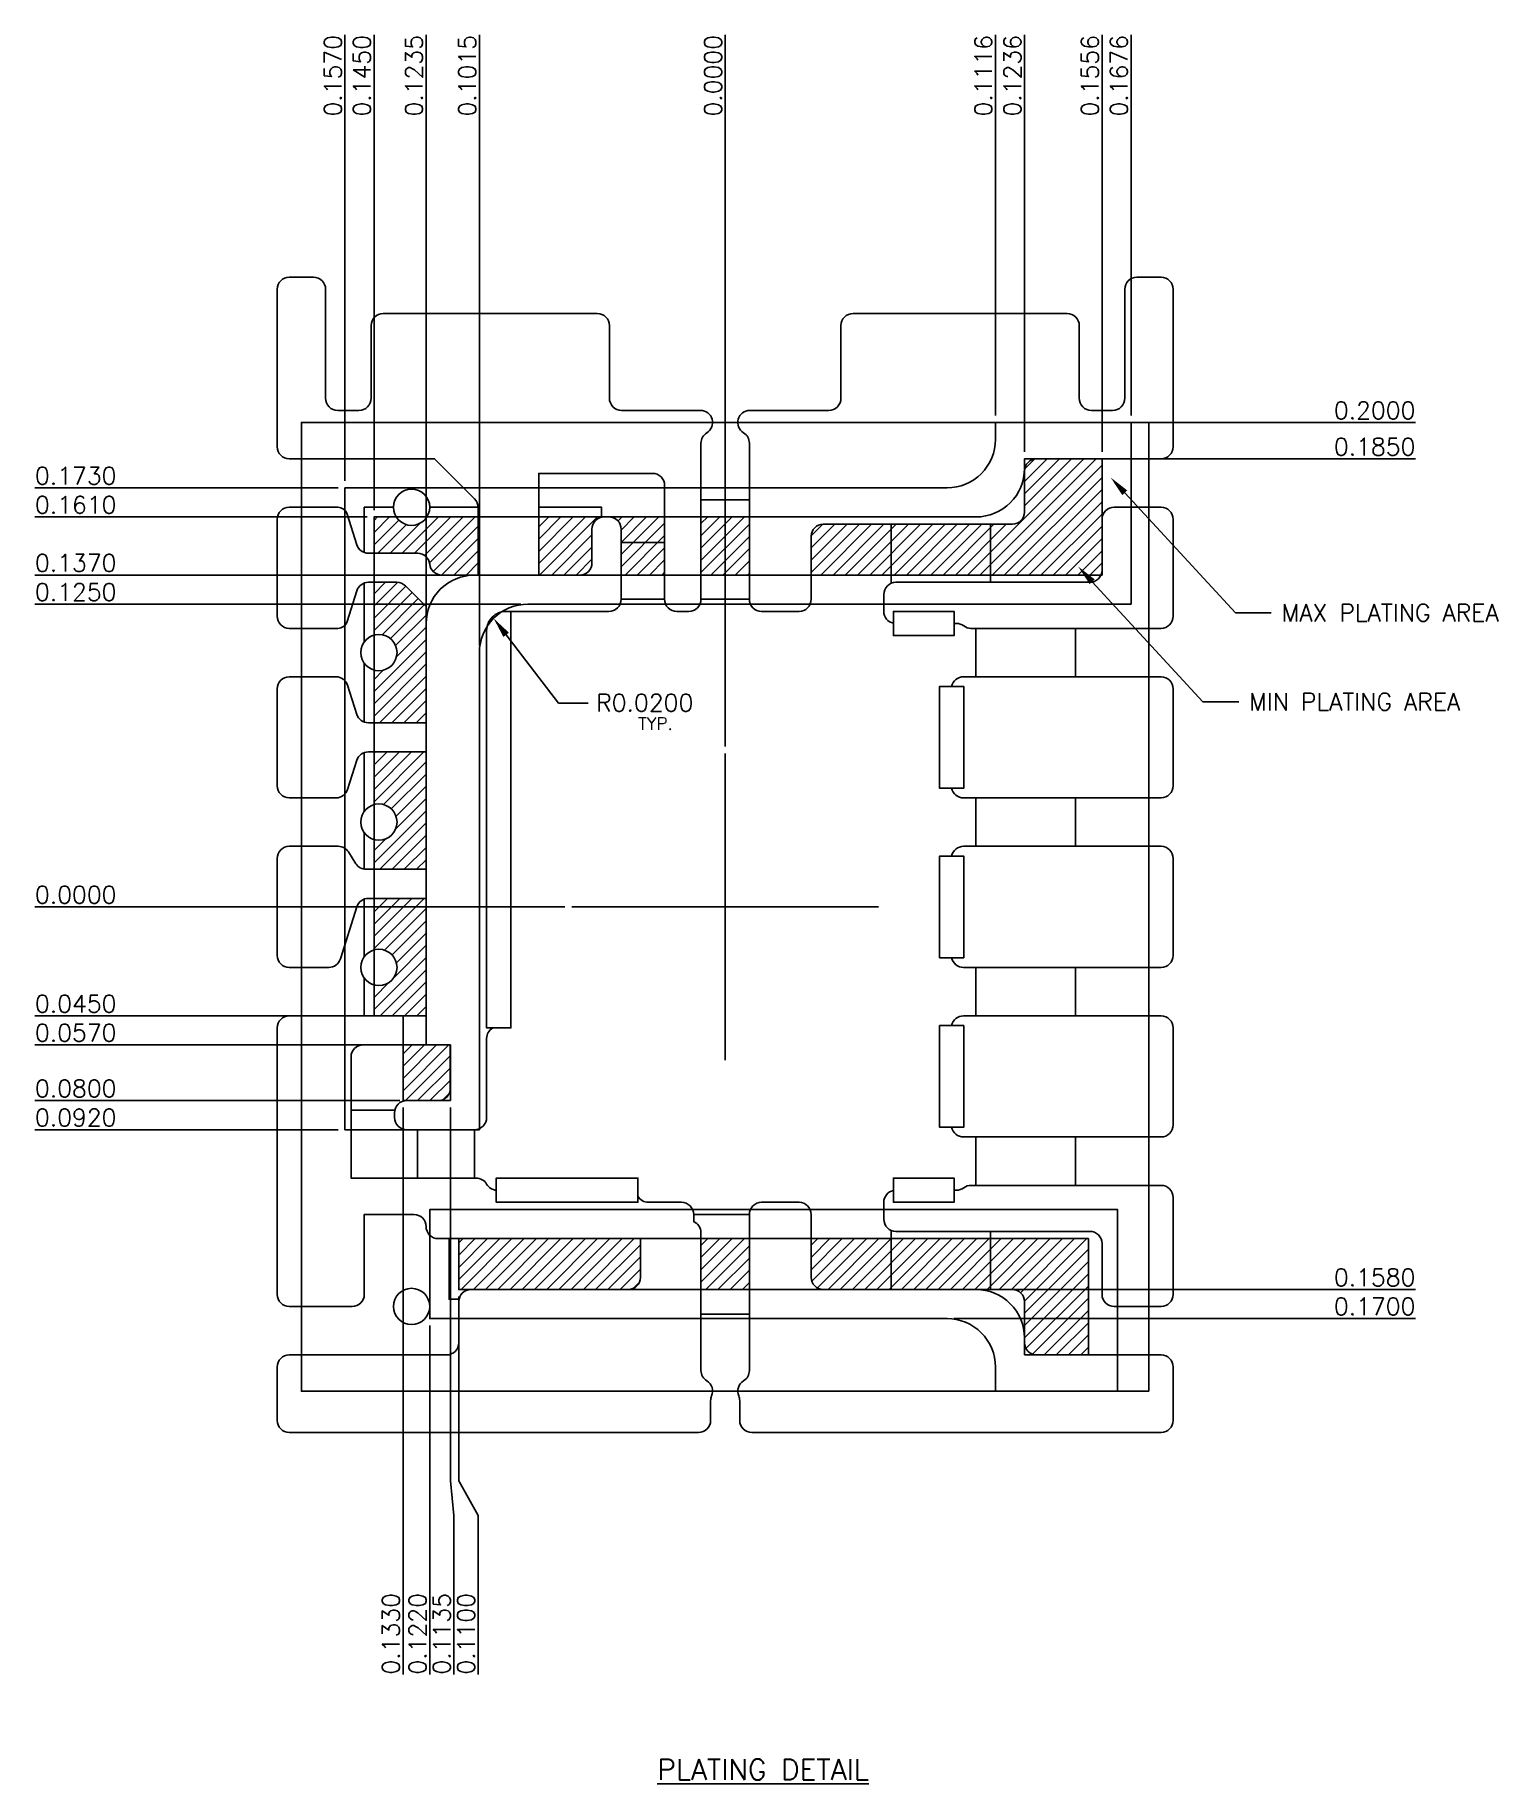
# Model space of a CAD drawing. Extents: x 1130 to 1342, y 109 to 362.
import ezdxf
from ezdxf.enums import TextEntityAlignment as Align
from ezdxf.lldxf.tags import DXFTag

# ---------------------------------------------------------------- set-up
doc = ezdxf.new("R2010")
doc.units = 0
doc.header["$LTSCALE"] = 8
doc.header["$MEASUREMENT"] = 0
for name, color, linetype in [('CEN', 2, 'CENTER'), ('COIN-LINE', 4, 'Continuous'), ('DIM', 7, 'Continuous'), ('LF-LINE', 1, 'Continuous'), ('PKG-OUT', 3, 'HIDDEN')]:
    doc.layers.add(name, color=color, linetype=linetype)
doc.styles.add('SIMPLEX', font='SIMPLEX.shx', dxfattribs={"height": 3})
tags = doc.linetypes.add('CENTER', pattern=[2, 1.25, -0.25, 0.25, -0.25]).pattern_tags.tags
tags[10:11] = [DXFTag(74, 4), DXFTag(75, 0), DXFTag(340, '0'), DXFTag(46, 1.0), DXFTag(50, 0.0), DXFTag(44, 0.0), DXFTag(45, 0.0)]
tags[8:9] = [DXFTag(74, 4), DXFTag(75, 0), DXFTag(340, '0'), DXFTag(46, 1.0), DXFTag(50, 0.0), DXFTag(44, 0.0), DXFTag(45, 0.0)]
tags[6:7] = [DXFTag(74, 4), DXFTag(75, 0), DXFTag(340, '0'), DXFTag(46, 1.0), DXFTag(50, 0.0), DXFTag(44, 0.0), DXFTag(45, 0.0)]
tags[4:5] = [DXFTag(74, 4), DXFTag(75, 0), DXFTag(340, '0'), DXFTag(46, 1.0), DXFTag(50, 0.0), DXFTag(44, 0.0), DXFTag(45, 0.0)]
tags = doc.linetypes.add('HIDDEN', pattern=[0.375, 0.25, -0.125]).pattern_tags.tags
tags[6:7] = [DXFTag(74, 4), DXFTag(75, 0), DXFTag(340, '0'), DXFTag(46, 1.0), DXFTag(50, 0.0), DXFTag(44, 0.0), DXFTag(45, 0.0)]
tags[4:5] = [DXFTag(74, 4), DXFTag(75, 0), DXFTag(340, '0'), DXFTag(46, 1.0), DXFTag(50, 0.0), DXFTag(44, 0.0), DXFTag(45, 0.0)]

# ---------------------------------------------------------------- blocks, each defined once
blk = doc.blocks.new('INT1')
for p, q in [((0.01, 0.16812), (-0.01, 0.16812)), ((0.0685, 0.158), (0.0685, 0.13358)), ((0.10962, 0.158), (0.10962, 0.134)), ((-0.025, 0.15049), (-0.043, 0.15049)), ((-0.025, 0.127), (-0.043, 0.127)), ((-0.01, 0.127), (0.01, 0.127)), ((0.1035, 0.115), (0.1035, 0.095)), ((0.14462, 0.115), (0.14462, 0.095)), ((0.1035, 0.045), (0.1035, 0.025)), ((0.14462, 0.045), (0.14462, 0.025)), ((0.1035, -0.045), (0.1035, -0.025)), ((0.14462, -0.045), (0.14462, -0.025)), ((-0.12699, -0.092), (-0.12699, -0.112)), ((-0.1035, -0.112), (-0.1035, -0.092)), ((0.1035, -0.115), (0.1035, -0.095)), ((0.14462, -0.115), (0.14462, -0.095)), ((0.01, -0.127), (-0.013, -0.127)), ((-0.1235, -0.132), (-0.1235, -0.132)), ((0.0685, -0.158), (0.0685, -0.13358)), ((0.10962, -0.158), (0.10962, -0.134)), ((0.01, -0.16812), (-0.01, -0.16812))]:
    blk.add_line(p, q)
for points in [[(-0.048, 0.122), (-0.0905, 0.122, 0.414214), (-0.0985, 0.114), (-0.0985, -0.05), (-0.096, -0.05, 0.267949), (-0.0985, -0.05433), (-0.0985, -0.087, -0.414214), (-0.1035, -0.092), (-0.1315, -0.092, -0.414214), (-0.1365, -0.087), (-0.1365, -0.085, -0.414214), (-0.1315, -0.08), (-0.1185, -0.08, 0.414214), (-0.1135, -0.075), (-0.1135, -0.057), (-0.1495, -0.057, 0.414214), (-0.1545, -0.062), (-0.1545, -0.112), (-0.10283, -0.112, -0.267949), (-0.0985, -0.1145, 0.250321), (-0.0945, -0.11699), (-0.0945, -0.122), (-0.036, -0.122), (-0.036, -0.1195, 0.267949), (-0.03167, -0.122), (-0.018, -0.122, -0.414214), (-0.013, -0.127), (-0.013, -0.12992, -0.298217), (-0.01, -0.1345), (-0.01, -0.19146, 0.261728), (-0.0076, -0.19573, -0.3726), (-0.0056, -0.20196, 0.101021), (-0.006, -0.20392), (-0.006, -0.212, -0.414214), (-0.011, -0.217), (-0.18, -0.217, -0.414214), (-0.185, -0.212), (-0.185, -0.19, -0.414214), (-0.18, -0.185), (-0.115, -0.185, 0.414214), (-0.11, -0.18), (-0.11, -0.163, -0.414214), (-0.105, -0.158), (-0.04, -0.158, 0.414214), (-0.035, -0.153), (-0.035, -0.137), (-0.1185, -0.137, -0.414214), (-0.1235, -0.132, 0.414214), (-0.1285, -0.127), (-0.149, -0.127), (-0.149, -0.16, -0.414214), (-0.154, -0.165), (-0.18, -0.165, -0.414214), (-0.185, -0.16), (-0.185, -0.05, -0.414214), (-0.18, -0.045), (-0.1235, -0.045), (-0.1235, 0.0035), (-0.14734, 0.0035, 0.32721), (-0.1521, 0.00001), (-0.1589, -0.02151, -0.32721), (-0.16366, -0.025), (-0.18, -0.025, -0.414214), (-0.185, -0.02), (-0.185, 0.02, -0.414214), (-0.18, 0.025), (-0.15976, 0.025, -0.257335), (-0.15553, 0.02267), (-0.15247, 0.01783, 0.257335), (-0.14824, 0.0155), (-0.1235, 0.0155), (-0.1235, 0.064), (-0.14734, 0.064, 0.32721), (-0.1521, 0.06051), (-0.1559, 0.04849, -0.32721), (-0.16066, 0.045), (-0.18, 0.045, -0.414214), (-0.185, 0.05), (-0.185, 0.09, -0.414214), (-0.18, 0.095), (-0.16066, 0.095, -0.32721), (-0.1559, 0.09151), (-0.1521, 0.07949, 0.32721), (-0.14734, 0.076), (-0.1235, 0.076), (-0.1235, 0.124), (-0.13204, 0.13254, 0.198912), (-0.13557, 0.134), (-0.14734, 0.134, 0.32721), (-0.1521, 0.13051), (-0.15612, 0.1178, -0.32721), (-0.15993, 0.115), (-0.18, 0.115, -0.414214), (-0.185, 0.12), (-0.185, 0.16, -0.414214), (-0.18, 0.165), (-0.15993, 0.165, -0.32721), (-0.15612, 0.1622), (-0.1521, 0.14949, 0.32721), (-0.14734, 0.146), (-0.12697, 0.146, -0.38517), (-0.122, 0.1415, 0.38517), (-0.11703, 0.137), (-0.102, 0.137), (-0.102, 0.16493, 0.198912), (-0.10346, 0.16846), (-0.12, 0.185), (-0.18, 0.185, -0.414214), (-0.185, 0.19), (-0.185, 0.255, -0.414214), (-0.18, 0.26), (-0.17, 0.26, -0.414214), (-0.165, 0.255), (-0.165, 0.21, 0.414214), (-0.16, 0.205), (-0.1512, 0.205, 0.414214), (-0.1462, 0.21), (-0.1462, 0.24, -0.414214), (-0.1412, 0.245), (-0.0528, 0.245, -0.414214), (-0.0478, 0.24), (-0.0478, 0.21, 0.414214), (-0.0428, 0.205), (-0.0102, 0.205, -0.758132), (-0.0076, 0.19573, 0.261728), (-0.01, 0.19146), (-0.01, 0.127, -0.414214), (-0.015, 0.122), (-0.02, 0.122, -0.414214), (-0.025, 0.127), (-0.025, 0.174, 0.414214), (-0.03, 0.179), (-0.077, 0.179), (-0.077, 0.137), (-0.06, 0.137, 0.414214), (-0.055, 0.142), (-0.055, 0.156, -0.414214), (-0.05, 0.161), (-0.048, 0.161, -0.414214), (-0.043, 0.156), (-0.043, 0.127, -0.414214)], [(0.1606, 0.165, 0.414214), (0.1556, 0.16), (0.1556, 0.139, -0.414214), (0.1506, 0.134), (0.0705, 0.134, 0.414214), (0.0655, 0.129), (0.0655, 0.122, 0.356394), (0.0695, 0.1171), (0.0695, 0.122), (0.0945, 0.122), (0.0945, 0.117), (0.0955, 0.117, -0.162278), (0.0985, 0.116, 0.162278), (0.1015, 0.115), (0.18, 0.115, 0.414214), (0.185, 0.12), (0.185, 0.16, 0.414214), (0.18, 0.165)], [(0.0984, 0.095, 0.356394), (0.0935, 0.091), (0.0985, 0.091), (0.0985, 0.049), (0.0935, 0.049, 0.356394), (0.0984, 0.045), (0.18, 0.045, 0.414214), (0.185, 0.05), (0.185, 0.09, 0.414214), (0.18, 0.095)], [(0.0984, 0.025, 0.356394), (0.0935, 0.021), (0.0985, 0.021), (0.0985, -0.021), (0.0935, -0.021, 0.356394), (0.0984, -0.025), (0.18, -0.025, 0.414214), (0.185, -0.02), (0.185, 0.02, 0.414214), (0.18, 0.025)], [(0.0984, -0.045, 0.356394), (0.0935, -0.049), (0.0985, -0.049), (0.0985, -0.091), (0.0935, -0.091, 0.356394), (0.0984, -0.095), (0.18, -0.095, 0.414214), (0.185, -0.09), (0.185, -0.05, 0.414214), (0.18, -0.045)], [(0.1606, -0.165, -0.414214), (0.1556, -0.16), (0.1556, -0.139, 0.414214), (0.1506, -0.134), (0.0705, -0.134, -0.414214), (0.0655, -0.129), (0.0655, -0.122, -0.356394), (0.0695, -0.1171), (0.0695, -0.122), (0.0945, -0.122), (0.0945, -0.117), (0.0955, -0.117, 0.162278), (0.0985, -0.116, -0.162278), (0.1015, -0.115), (0.18, -0.115, -0.414214), (0.185, -0.12), (0.185, -0.16, -0.414214), (0.18, -0.165)]]:
    blk.add_lwpolyline(points, format="xyb", close=True)
for points in [[(0.0076, 0.19573, -0.758132), (0.0102, 0.205), (0.0428, 0.205, 0.414214), (0.0478, 0.21), (0.0478, 0.24, -0.414214), (0.0528, 0.245), (0.1412, 0.245, -0.414214), (0.1462, 0.24), (0.1462, 0.21, 0.414214), (0.1512, 0.205), (0.16, 0.205, 0.414214), (0.165, 0.21), (0.165, 0.255, -0.414214), (0.17, 0.26), (0.18, 0.26, -0.414214), (0.185, 0.255), (0.185, 0.19, -0.414214), (0.18, 0.185), (0.1286, 0.185, 0.414214), (0.1236, 0.18), (0.1236, 0.163, -0.414214), (0.1186, 0.158), (0.0405, 0.158, 0.414214), (0.0355, 0.153), (0.0355, 0.127, -0.414214), (0.0305, 0.122), (0.015, 0.122, -0.414214), (0.01, 0.127), (0.01, 0.19146, 0.261728), (0.0076, 0.19573)], [(0.0076, -0.19573, 0.261728), (0.01, -0.19146), (0.01, -0.127, -0.414214), (0.015, -0.122), (0.0305, -0.122, -0.414214), (0.0355, -0.127), (0.0355, -0.153, 0.414214), (0.0405, -0.158), (0.1186, -0.158, -0.414214), (0.1236, -0.163), (0.1236, -0.18, 0.414214), (0.1286, -0.185), (0.18, -0.185, -0.414214), (0.185, -0.19), (0.185, -0.212, -0.414214), (0.18, -0.217), (0.011, -0.217, -0.414214), (0.006, -0.212), (0.006, -0.20392, 0.101021), (0.0056, -0.20196, -0.3726), (0.0076, -0.19573)]]:
    blk.add_lwpolyline(points, format="xyb")
for centre in [(-0.1295, 0.165), (-0.143, 0.105), (-0.143, 0.035), (-0.143, -0.025), (-0.1295, -0.165)]:
    blk.add_circle(centre, 0.0075)
at = {"layer": 'COIN-LINE'}
for p, q in [((-0.149, 0.13371), (-0.149, 0.1095)), ((-0.149, 0.1005), (-0.149, 0.07629)), ((-0.149, 0.06371), (-0.149, 0.0395)), ((-0.149, 0.0305), (-0.149, 0.01556)), ((-0.149, 0.00321), (-0.149, -0.0205)), ((-0.149, -0.0295), (-0.149, -0.045)), ((-0.1364, -0.084), (-0.1545, -0.084))]:
    blk.add_line(p, q, dxfattribs=at)
for points in [[(-0.137, 0.165), (-0.149, 0.165), (-0.149, 0.14629)], [(-0.102, 0.165), (-0.122, 0.165)], [(-0.051, 0.1609), (-0.051, 0.165), (-0.077, 0.165)], [(-0.114, -0.137), (-0.114, -0.162), (-0.1099, -0.162)]]:
    blk.add_lwpolyline(points, dxfattribs=at)
at = {"layer": 'PKG-OUT'}
blk.add_lwpolyline([(0.175, -0.2), (0.175, 0.2), (-0.175, 0.2), (-0.175, -0.2)], close=True, dxfattribs=at)
for points in [[(-0.0885, 0.122), (-0.0885, -0.05), (-0.096, -0.05)], [(0.0945, 0.117), (0.0945, 0.112), (0.0695, 0.112), (0.0695, 0.1171)], [(0.0935, 0.091), (0.0885, 0.091), (0.0885, 0.049), (0.0935, 0.049)], [(0.0935, 0.021), (0.0885, 0.021), (0.0885, -0.021), (0.0935, -0.021)], [(0.0935, -0.049), (0.0885, -0.049), (0.0885, -0.091), (0.0935, -0.091)], [(-0.036, -0.1195), (-0.036, -0.112), (-0.0945, -0.112), (-0.0945, -0.11699)], [(0.0945, -0.117), (0.0945, -0.112), (0.0695, -0.112), (0.0695, -0.1171)]]:
    blk.add_lwpolyline(points, dxfattribs=at)

msp = doc.modelspace()

# ---------------------------------------------------------------- hatches: boundary and pattern name
at = {"layer": 'PKG-OUT'}
h = msp.add_hatch(dxfattribs=at)
h.set_pattern_fill('ANSI31', color=256, scale=10, style=0)
h.set_pattern_definition([(45, (1349.7772, 177.6045), (-0.8838835, 0.8838835), [])])
h.paths.add_polyline_path([(1242.26, 182.11, 0.414214), (1244.01, 180.36), (1271.34, 180.36, -0.414214), (1273.09, 178.61), (1273.09, 172.66, 0.414214), (1274.84, 170.91), (1282.33, 170.91), (1282.33, 187.71), (1242.26, 187.71)])
h.paths.add_polyline_path([(1233.33, 187.71), (1226.33, 187.71), (1226.33, 180.36), (1233.33, 180.36)])
h.paths.add_polyline_path([(1183.28, 215.71), (1183.28, 207.66), (1188.36, 207.66, 0.414214), (1190.11, 209.41), (1190.11, 215.71)])
h.paths.add_polyline_path([(1215.83, 180.36, 0.414214), (1217.58, 182.11), (1217.58, 187.71), (1191.33, 187.71), (1191.33, 180.36)])
h.paths.add_polyline_path([(1271.34, 290.96), (1244.01, 290.96, 0.414214), (1242.26, 289.21), (1242.26, 283.61), (1284.15, 283.61, 0.103244), (1284.29, 284.31), (1284.29, 300.41), (1274.84, 300.41, 0.414214), (1273.09, 298.66), (1273.09, 292.71, -0.414214)])
h.paths.add_polyline_path([(1226.33, 292.01), (1226.33, 283.61), (1233.33, 283.61), (1233.33, 292.01)])
h.paths.add_polyline_path([(1214.78, 290.26), (1214.78, 283.61), (1221.08, 283.61), (1221.08, 292.01), (1213.03, 292.01, -0.414214)])
h.paths.add_polyline_path([(1202.88, 292.01), (1202.88, 283.61), (1208.83, 283.61, 0.414214), (1210.58, 285.36), (1210.58, 290.26, -0.414214), (1212.33, 292.01)])
h.paths.add_polyline_path([(1187.13, 285.19, 0.38517), (1188.87, 283.61), (1194.13, 283.61), (1194.13, 292.01), (1186.73, 292.01, -0.551677), (1182.29, 292.01), (1179.08, 292.01), (1179.08, 286.76), (1185.39, 286.76, -0.38517)])
h.paths.add_polyline_path([(1183.62, 282.05, 0.198912), (1182.38, 282.56), (1179.08, 282.56), (1179.08, 274.94, -1.314257), (1179.08, 269.88), (1179.08, 262.26), (1186.61, 262.26), (1186.61, 279.06)])
h.paths.add_polyline_path([(1179.08, 250.44, -1.314257), (1179.08, 245.38), (1179.08, 241.09), (1186.61, 241.09), (1186.61, 258.06), (1179.08, 258.06)])
h.paths.add_polyline_path([(1179.08, 224.38), (1179.08, 219.91), (1186.61, 219.91), (1186.61, 236.89), (1179.08, 236.89), (1179.08, 229.44, -1.314257)])

# ---------------------------------------------------------------- linework, layer by layer
at = {"layer": 'CEN'}
for p, q in [((1229.83, 257.83), (1229.83, 213.49)), ((1207.66, 235.66), (1252, 235.66))]:
    msp.add_line(p, q, dxfattribs=at)
at = {"layer": 'COIN-LINE'}
for p, q in [((1174.88, 333.66), (1174.88, 338.66)), ((1179.08, 333.66), (1179.08, 338.66)), ((1186.61, 333.66), (1186.61, 338.66)), ((1194.31, 333.66), (1194.31, 338.66)), ((1229.83, 333.66), (1229.83, 338.66)), ((1268.89, 333.66), (1268.89, 338.66)), ((1273.09, 333.66), (1273.09, 338.66)), ((1284.29, 333.66), (1284.29, 338.66)), ((1288.49, 333.66), (1288.49, 338.66)), ((1301.58, 305.66), (1306.58, 305.66)), ((1301.58, 300.41), (1306.58, 300.41)), ((1158.08, 296.21), (1153.08, 296.21)), ((1158.08, 292.01), (1153.08, 292.01)), ((1158.08, 283.61), (1153.08, 283.61)), ((1158.08, 279.41), (1153.08, 279.41)), ((1158.08, 235.66), (1153.08, 235.66)), ((1158.08, 219.91), (1153.08, 219.91)), ((1158.08, 215.71), (1153.08, 215.71)), ((1158.08, 207.66), (1153.08, 207.66)), ((1158.08, 203.46), (1153.08, 203.46)), ((1301.58, 180.36), (1306.58, 180.36)), ((1301.58, 176.16), (1306.58, 176.16)), ((1183.28, 152.71), (1183.28, 147.71)), ((1187.13, 152.71), (1187.13, 147.71)), ((1190.11, 152.71), (1190.63, 147.71)), ((1191.33, 152.71), (1194.13, 147.71))]:
    msp.add_line(p, q, dxfattribs=at)
at = {"layer": 'DIM'}
for p, q in [((1174.88, 338.66), (1174.88, 361.66)), ((1179.08, 338.66), (1179.08, 361.66)), ((1186.61, 338.66), (1186.61, 361.66)), ((1194.31, 338.66), (1194.31, 361.66)), ((1229.83, 338.66), (1229.83, 361.66)), ((1268.89, 338.66), (1268.89, 361.66)), ((1273.09, 338.66), (1273.09, 361.66)), ((1284.29, 338.66), (1284.29, 361.66)), ((1288.49, 338.66), (1288.49, 361.66)), ((1174.88, 297.21), (1174.88, 333.66)), ((1179.08, 293.01), (1179.08, 333.66)), ((1186.61, 277.61), (1186.61, 333.66)), ((1194.31, 273.41), (1194.31, 333.66)), ((1229.83, 258.83), (1229.83, 333.66)), ((1268.89, 306.66), (1268.89, 333.66)), ((1273.09, 301.41), (1273.09, 333.66)), ((1284.29, 301.41), (1284.29, 333.66)), ((1288.49, 306.66), (1288.49, 333.66)), ((1289.49, 305.66), (1301.58, 305.66)), ((1306.58, 305.66), (1329.58, 305.66)), ((1285.29, 300.41), (1301.58, 300.41)), ((1306.58, 300.41), (1329.58, 300.41)), ((1153.08, 296.21), (1130.08, 296.21)), ((1173.88, 296.21), (1158.08, 296.21)), ((1287.57, 295.51), (1303.57, 278.15)), ((1153.08, 292.01), (1130.08, 292.01)), ((1178.08, 292.01), (1158.08, 292.01)), ((1153.08, 283.61), (1130.08, 283.61)), ((1193.13, 283.61), (1158.08, 283.61)), ((1282.88, 282.64), (1298.88, 265.28)), ((1153.08, 279.41), (1130.08, 279.41)), ((1200.31, 279.41), (1158.08, 279.41)), ((1303.57, 278.15), (1308.75, 278.15)), ((1198.18, 274.98), (1205.74, 265.1)), ((1205.74, 265.1), (1210.02, 265.1)), ((1298.88, 265.28), (1304.05, 265.28)), ((1153.08, 235.66), (1130.08, 235.66)), ((1206.66, 235.66), (1158.08, 235.66)), ((1153.08, 219.91), (1130.08, 219.91)), ((1178.08, 219.91), (1158.08, 219.91)), ((1153.08, 215.71), (1130.08, 215.71)), ((1185.61, 215.71), (1158.08, 215.71)), ((1153.08, 207.66), (1130.08, 207.66)), ((1182.81, 207.66), (1158.08, 207.66)), ((1183.28, 206.66), (1183.28, 152.71)), ((1190.11, 206.66), (1190.11, 152.71)), ((1153.08, 203.46), (1130.08, 203.46)), ((1173.88, 203.46), (1158.08, 203.46)), ((1267.09, 180.36), (1301.58, 180.36)), ((1306.58, 180.36), (1329.58, 180.36)), ((1191.33, 179.36), (1191.33, 152.71)), ((1187.13, 175.16), (1187.13, 152.71)), ((1262.89, 176.16), (1301.58, 176.16)), ((1306.58, 176.16), (1329.58, 176.16)), ((1183.28, 147.71), (1183.28, 124.71)), ((1187.13, 147.71), (1187.13, 124.71)), ((1190.63, 147.71), (1190.63, 124.71)), ((1194.13, 147.71), (1194.13, 124.71))]:
    msp.add_line(p, q, dxfattribs=at)
for points in [[(1285.54, 297.71), (1287.94, 295.84), (1287.21, 295.17)], [(1280.85, 284.84), (1283.25, 282.97), (1282.51, 282.3)], [(1196.36, 277.36), (1197.78, 274.67), (1198.58, 275.28)]]:
    msp.add_solid(points, dxfattribs=at)
at = {"layer": 'PKG-OUT'}
msp.add_lwpolyline([(1291.08, 165.66), (1291.08, 305.66), (1168.58, 305.66), (1168.58, 165.66)], close=True, dxfattribs=at)
for points in [[(1268.89, 305.66), (1268.89, 303.21, -0.414214), (1261.89, 296.21), (1174.88, 296.21), (1174.88, 203.46), (1194.31, 203.46), (1194.31, 272.41, -0.414214), (1201.31, 279.41), (1288.49, 279.41), (1288.49, 305.66)], [(1268.89, 165.66), (1268.89, 169.16, 0.414214), (1261.89, 176.16), (1187.13, 176.16), (1187.13, 191.91), (1286.53, 191.91), (1286.53, 165.66)]]:
    msp.add_lwpolyline(points, format="xyb", dxfattribs=at)
for points in [[(1190.11, 207.66), (1190.11, 215.71), (1186.61, 215.71), (1186.61, 276.61, -0.414214), (1193.61, 283.61), (1284.29, 283.61), (1284.29, 300.41), (1273.09, 300.41), (1273.09, 299.01, -0.414214), (1266.09, 292.01), (1179.08, 292.01), (1179.08, 219.91), (1183.28, 219.91), (1183.28, 207.66)], [(1273.09, 170.91), (1273.09, 173.36, 0.414214), (1266.09, 180.36), (1191.33, 180.36), (1191.33, 187.71), (1282.33, 187.71), (1282.33, 170.91)]]:
    msp.add_lwpolyline(points, format="xyb", close=True, dxfattribs=at)

# ---------------------------------------------------------------- block references
at = {"layer": 'LF-LINE', "xscale": 350, "yscale": 350, "zscale": 350}
msp.add_blockref('INT1', (1229.83, 235.66), dxfattribs=at)

# ---------------------------------------------------------------- texts
at = {"layer": 'DIM', "style": 'SIMPLEX'}
for s, p in [('0.1570', (1174.38, 361.66)), ('0.1450', (1178.58, 361.66)), ('0.1235', (1186.11, 361.66)), ('0.1015', (1193.81, 361.66)), ('0.0000', (1229.33, 361.66)), ('0.1116', (1268.39, 361.66)), ('0.1236', (1272.59, 361.66)), ('0.1556', (1283.79, 361.66)), ('0.1676', (1287.99, 361.66))]:
    msp.add_text(s, height=2.5, rotation=90, dxfattribs=at).set_placement(p, align=Align.RIGHT)
for s, p in [('0.2000', (1329.58, 306.16)), ('0.1850', (1329.58, 300.91)), ('0.1580', (1329.58, 180.86)), ('0.1700', (1329.58, 176.66))]:
    msp.add_text(s, height=2.5, dxfattribs=at).set_placement(p, align=Align.RIGHT)
for s, height, p in [('0.1730', 2.5, (1130.08, 296.71)), ('0.1610', 2.5, (1130.08, 292.51)), ('0.1370', 2.5, (1130.08, 284.11)), ('0.1250', 2.5, (1130.08, 279.91)), ('R0.0200', 2.5, (1211.19, 263.9)), ('TYP.', 1.8, (1217.25, 261.24)), ('0.0000', 2.5, (1130.08, 236.16)), ('0.0450', 2.5, (1130.08, 220.41)), ('0.0570', 2.5, (1130.08, 216.21)), ('0.0800', 2.5, (1130.08, 208.16)), ('0.0920', 2.5, (1130.08, 203.96))]:
    msp.add_text(s, height=height, dxfattribs=at).set_placement(p)
for s, p in [('0.1330', (1182.78, 124.71)), ('0.1220', (1186.63, 124.71)), ('0.1135', (1190.13, 124.71)), ('0.1100', (1193.63, 124.71))]:
    msp.add_text(s, height=2.5, rotation=90, dxfattribs=at).set_placement(p)
at = {"layer": 'DIM', "char_height": 2.5, "attachment_point": 4, "style": 'SIMPLEX'}
for s, insert in [('MAX PLATING AREA', (1310.24, 278.17)), ('MIN PLATING AREA', (1305.54, 265.3))]:
    msp.add_mtext(s, dxfattribs=dict(at, insert=insert))
at = {"layer": 'LF-LINE', "style": 'SIMPLEX'}
msp.add_text('%%UPLATING DETAIL', height=3, dxfattribs=at).set_placement((1220, 109.5))

doc.saveas('drawing.dxf')
